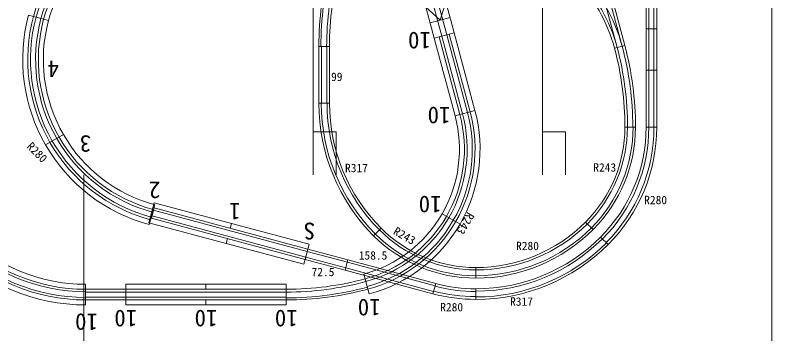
# Model space of a CAD drawing. Units: millimetres, scale not verified. Extents: x -18812 to 36437, y -7239 to 15759.
# Drawn here: x 30717 to 32037, y -2576 to -2020 of the extents above; entities that cross this region are included whole.
import ezdxf
from ezdxf.enums import TextEntityAlignment as Align

# ---------------------------------------------------------------- set-up
doc = ezdxf.new("R2010")
doc.units = ezdxf.units.MM
doc.header["$LTSCALE"] = 8
doc.layers.add('0-1', color=7, linetype='Continuous', lineweight=9)
doc.layers.add('0-7', color=4, linetype='Continuous', lineweight=9)
doc.styles.add('ＭＳ ゴシック', font='')
doc.styles.get('ＭＳ ゴシック').set_extended_font_data('MS Gothic')

msp = doc.modelspace()

# ---------------------------------------------------------------- linework, layer by layer
at = {"layer": '0-1', "color": 4}
for p, q in [((31375.284, -1790.111), (31447.754, -2060.571)), ((31475.28, -2024.207), (31440.507, -2033.525)), ((31447.754, -2060.571), (31482.527, -2051.253))]:
    msp.add_line(p, q, dxfattribs=at)
at = {"layer": '0-1', "color": 2}
for p, q in [((31388.324, -1786.617), (31460.794, -2057.076)), ((31397.018, -1784.288), (31469.487, -2054.747)), ((31775.518, -2074.284), (31739.283, -1939.054)), ((31766.825, -2076.613), (31730.59, -1941.384)), ((31822.106, -2044), (31822.106, -1971.531)), ((31831.106, -2044), (31831.106, -1971.531)), ((31822.106, -2116.469), (31822.106, -2044)), ((31831.106, -2116.469), (31831.106, -2044)), ((31460.794, -2057.076), (31497.028, -2192.306)), ((31469.487, -2054.747), (31505.722, -2189.977)), ((31251.269, -2173.981), (31251.269, -2074.981)), ((31260.269, -2173.981), (31260.269, -2074.981)), ((31822.106, -2215.469), (31822.106, -2116.469)), ((31831.106, -2215.469), (31831.106, -2116.469)), ((31226.139, -2432.149), (30955.68, -2359.68)), ((31223.551, -2441.808), (30953.092, -2369.339)), ((31223.551, -2441.808), (31293.58, -2460.572)), ((31226.139, -2432.148), (31296.169, -2450.913)), ((31449.268, -2491.936), (31296.169, -2450.913)), ((31446.68, -2501.595), (31293.58, -2460.572)), ((30839.528, -2502.688), (30909.528, -2502.688)), ((31189.527, -2502.688), (30909.527, -2502.688)), ((30839.528, -2511.688), (30909.528, -2511.688)), ((31189.527, -2511.688), (30909.527, -2511.688))]:
    msp.add_line(p, q, dxfattribs=at)
at = {"layer": '0-1'}
for p, q in [((31780.106, -2073.054), (31743.871, -1937.825)), ((31817.356, -2044), (31817.356, -1971.531)), ((31835.856, -2044), (31835.856, -1971.531)), ((30774.776, -2029.687), (30740.002, -2020.37)), ((30774.776, -2029.687), (30740.002, -2020.37)), ((30740.002, -2020.37), (30774.776, -2029.687)), ((30774.776, -2029.687), (30740.002, -2020.37)), ((31817.356, -2116.469), (31817.356, -2044)), ((31835.856, -2044), (31817.356, -2044)), ((31817.356, -2044), (31835.856, -2044)), ((31835.856, -2116.469), (31835.856, -2044)), ((31482.527, -2051.253), (31447.754, -2060.571)), ((31456.205, -2058.306), (31492.44, -2193.535)), ((31474.075, -2053.518), (31510.31, -2188.747)), ((31246.519, -2074.981), (31265.019, -2074.981)), ((31246.519, -2074.981), (31265.019, -2074.981)), ((31246.519, -2173.981), (31246.519, -2074.981)), ((31265.019, -2074.981), (31246.52, -2074.981)), ((31265.019, -2173.981), (31265.019, -2074.981)), ((31780.106, -2073.054), (31762.236, -2077.843)), ((31762.236, -2077.843), (31780.106, -2073.054)), ((31817.356, -2116.469), (31835.856, -2116.469)), ((31817.356, -2215.469), (31817.356, -2116.469)), ((31817.356, -2116.469), (31835.856, -2116.469)), ((31835.856, -2215.469), (31835.856, -2116.469)), ((31265.019, -2173.981), (31246.519, -2173.981)), ((31265.019, -2173.981), (31246.519, -2173.981)), ((31265.019, -2173.981), (31246.519, -2173.981)), ((31246.519, -2173.981), (31265.019, -2173.981)), ((31518.762, -2186.483), (31483.988, -2195.8)), ((31483.988, -2195.8), (31518.762, -2186.483)), ((31518.761, -2186.48), (31483.989, -2195.797)), ((31492.44, -2193.535), (31510.31, -2188.747)), ((31780.355, -2215.47), (31798.855, -2215.47)), ((31798.855, -2215.47), (31780.355, -2215.47)), ((31798.855, -2215.47), (31780.355, -2215.47)), ((31780.355, -2215.47), (31798.855, -2215.47)), ((31817.356, -2215.469), (31835.856, -2215.469)), ((30800.95, -2228.497), (30769.773, -2246.497)), ((30800.95, -2228.498), (30769.773, -2246.498)), ((30800.95, -2228.498), (30769.773, -2246.498)), ((30800.95, -2228.498), (30769.773, -2246.498)), ((30949.729, -2381.896), (30959.046, -2347.124)), ((30960.038, -2350.57), (30950.72, -2385.344)), ((30960.038, -2350.57), (30950.72, -2385.343)), ((30952.985, -2376.892), (30957.773, -2359.022)), ((30954.406, -2374.091), (30959.195, -2356.221)), ((31227.239, -2428.044), (30956.78, -2355.574)), ((30951.992, -2373.444), (31222.451, -2445.913)), ((31461.511, -2366.534), (31492.688, -2384.534)), ((31461.511, -2366.534), (31492.688, -2384.534)), ((31094.276, -2383.359), (31092.011, -2391.809)), ((31711.892, -2380.755), (31724.973, -2393.837)), ((31711.892, -2380.755), (31724.973, -2393.837)), ((31711.892, -2380.755), (31724.973, -2393.837)), ((31355.157, -2391.593), (31342.076, -2404.674)), ((31084.959, -2418.13), (31087.223, -2409.679)), ((31751.137, -2420), (31738.055, -2406.919)), ((31738.055, -2406.919), (31751.137, -2420)), ((31229.503, -2419.593), (31220.186, -2454.364)), ((31222.451, -2445.913), (31227.239, -2428.043)), ((31297.268, -2446.808), (31227.239, -2428.043)), ((31292.48, -2464.677), (31222.451, -2445.913)), ((31297.268, -2446.808), (31292.48, -2464.677)), ((31450.368, -2487.831), (31297.268, -2446.808)), ((31520.443, -2460.056), (31520.443, -2478.556)), ((31324.889, -2471.368), (31334.207, -2506.141)), ((31331.943, -2497.688), (31327.155, -2479.819)), ((30839.528, -2489.188), (30839.528, -2525.188)), ((30839.528, -2525.188), (30839.528, -2489.189)), ((30909.527, -2525.188), (30909.527, -2489.188)), ((30909.528, -2489.188), (30909.528, -2525.188)), ((31049.527, -2497.938), (31049.527, -2489.188)), ((31189.527, -2525.188), (31189.527, -2489.188)), ((31450.368, -2487.831), (31445.58, -2505.7)), ((30839.528, -2497.938), (30839.528, -2516.438)), ((30839.528, -2516.438), (30839.528, -2497.938)), ((31189.527, -2497.938), (30909.527, -2497.938)), ((31189.527, -2497.938), (31189.527, -2516.437)), ((31520.443, -2497.056), (31520.443, -2515.556)), ((30839.528, -2516.438), (30909.528, -2516.438)), ((31189.527, -2516.438), (30909.527, -2516.438)), ((31049.527, -2525.188), (31049.527, -2516.438))]:
    msp.add_line(p, q, dxfattribs=at)
at = {"layer": '0-1', "color": 3}
for p, q in [((31482.527, -2051.253), (31518.762, -2186.483)), ((31447.754, -2060.571), (31483.988, -2195.8)), ((31094.274, -2383.358), (30959.046, -2347.124)), ((30949.729, -2381.896), (31084.957, -2418.13)), ((31229.503, -2419.593), (31094.276, -2383.359)), ((31084.959, -2418.13), (31220.186, -2454.364)), ((31189.527, -2489.188), (30909.527, -2489.188)), ((31189.527, -2525.188), (30909.527, -2525.188))]:
    msp.add_line(p, q, dxfattribs=at)
at = {"layer": '0-1', "color": 4}
msp.add_lwpolyline([(31482.527, -2051.253), (31410.058, -1780.794), (31375.284, -1790.111)], dxfattribs=at)
msp.add_lwpolyline([(31399.918, -1812.498), (31424.551, -1834.886), (31414.412, -1866.59), (31439.045, -1888.977), (31428.906, -1920.682), (31453.539, -1943.069), (31443.399, -1974.774), (31468.033, -1997.161), (31457.893, -2028.866), (31433.26, -2006.479), (31443.399, -1974.774), (31418.766, -1952.387), (31428.906, -1920.682), (31404.272, -1898.295), (31414.412, -1866.59), (31389.778, -1844.203)], close=True, dxfattribs=at)
at = {"layer": '0-1'}
for points in [[(31835.856, -2215.469), (31817.356, -2215.469), (31835.856, -2215.469)], [(31445.58, -2505.7), (31292.48, -2464.677), (31297.268, -2446.808)], [(30839.528, -2497.938), (30909.528, -2497.938), (30909.528, -2516.438)]]:
    msp.add_lwpolyline(points, dxfattribs=at)
for centre, radius, start, end in [((30992.109, -2087.921), 252.25, 120, 165), ((30992.109, -2087.921), 233.75, 120, 165), ((31796.77, -2074.981), 550.25, 165, 180.00005), ((31796.769, -2074.981), 531.75, 165, 179.99998), ((31500.712, -2147.918), 270.75, 15, 45), ((31027.848, -2097.498), 289.25, 165, 210), ((31027.848, -2097.498), 270.75, 165, 210), ((31248.605, -2215.47), 531.75, 0, 15), ((31248.605, -2215.47), 550.25, 0, 15), ((31572.769, -2173.98), 326.25, 180, 225), ((31572.769, -2173.98), 307.75, 180, 225), ((31266.655, -2254.034), 252.25, 330, 15), ((31266.655, -2254.034), 233.75, 330, 15), ((31546.605, -2215.47), 233.75, 315.00009, 0), ((31546.605, -2215.47), 252.25, 315.00011, 0), ((31546.606, -2215.469), 270.75, 315, 0), ((31546.606, -2215.469), 289.25, 315, 0), ((31027.848, -2097.498), 289.25, 210, 255), ((31027.848, -2097.498), 270.75, 210, 255), ((31266.655, -2254.034), 233.75, 285, 330), ((31266.655, -2254.034), 252.25, 285, 330), ((31520.443, -2189.306), 270.75, 269.99998, 315), ((31520.443, -2226.306), 233.75, 225.00009, 270), ((31520.443, -2189.306), 289.25, 270.00005, 315), ((30839.528, -2190.188), 307.75, 225, 270), ((31520.443, -2226.306), 252.25, 225.00011, 270), ((31520.443, -2189.306), 307.75, 270, 315), ((30839.528, -2190.188), 326.25, 225, 270), ((31520.443, -2189.306), 326.25, 270, 315), ((31189.528, -1966.188), 531.75, 270.00002, 285), ((31520.443, -2226.306), 270.75, 255, 270), ((31189.527, -1966.188), 550.25, 269.99995, 285), ((31520.443, -2226.306), 289.25, 255, 270)]:
    msp.add_arc(centre, radius, start, end, dxfattribs=at)
at = {"layer": '0-1', "color": 2}
for centre, radius, start, end in [((30992.109, -2087.921), 247.5, 120, 165), ((30992.109, -2087.921), 238.5, 120, 165), ((31796.769, -2074.981), 546.686, 165, 180), ((31796.769, -2074.981), 536.686, 165, 180), ((31500.712, -2147.918), 275.5, 15, 45), ((31500.712, -2147.918), 284.5, 15, 45), ((31027.848, -2097.498), 284.5, 165, 210), ((31027.848, -2097.498), 275.5, 165, 210), ((31248.605, -2215.47), 536.5, 0, 15), ((31248.605, -2215.47), 545.5, 0, 15), ((31572.769, -2173.98), 322, 180.00002, 225), ((31572.769, -2173.98), 312, 179.99998, 225), ((31266.655, -2254.034), 247.5, 330, 15), ((31266.655, -2254.034), 238.5, 330, 15), ((31546.605, -2215.47), 238, 315.00012, 0), ((31546.605, -2215.47), 248, 315.00009, 0), ((31546.606, -2215.469), 275.5, 315, 0), ((31546.606, -2215.469), 284.5, 315, 0), ((31027.848, -2097.498), 284.5, 210, 255), ((31027.848, -2097.498), 275.5, 210, 255), ((31266.655, -2254.034), 238.5, 285, 330), ((31266.655, -2254.034), 247.5, 285, 330), ((31520.443, -2189.306), 275, 270, 315), ((31520.443, -2226.306), 248, 225.00009, 270), ((31520.443, -2226.306), 238, 225.00012, 270), ((31520.443, -2189.306), 285, 270.00005, 315), ((30839.528, -2190.188), 312, 224.99998, 270), ((31520.443, -2189.306), 312, 269.99998, 315), ((30839.528, -2190.188), 322, 225.00002, 270), ((31520.443, -2189.306), 322, 270.00002, 315), ((31189.528, -1966.188), 536.686, 270, 285), ((31189.528, -1966.188), 546.686, 270, 285), ((31520.443, -2226.306), 275.5, 255, 270), ((31520.443, -2226.306), 284.5, 255, 270)]:
    msp.add_arc(centre, radius, start, end, dxfattribs=at)
at = {"layer": '0-1', "color": 3}
for centre, radius, start, end in [((30992.109, -2087.921), 225, 120, 165), ((31027.848, -2097.498), 298, 165, 210), ((31027.848, -2097.498), 262, 165, 210), ((31266.655, -2254.034), 261, 330, 15), ((31266.655, -2254.034), 225, 330, 15), ((31027.848, -2097.498), 262, 210, 255), ((31027.848, -2097.498), 298, 210, 255), ((31266.655, -2254.034), 225, 285, 330), ((31266.655, -2254.034), 261, 285, 330), ((30839.528, -2190.188), 299, 224.99998, 270), ((30839.528, -2190.188), 335, 225.00002, 270)]:
    msp.add_arc(centre, radius, start, end, dxfattribs=at)
at = {"layer": '0-7', "color": 6}
for p, q in [((31636.729, -2298.417), (31636.729, -498.417)), ((32036.729, -2698.417), (32036.729, -498.417)), ((31236.729, -2298.417), (31236.729, -1498.417)), ((30836.729, -3098.417), (30836.729, -2298.417))]:
    msp.add_line(p, q, dxfattribs=at)
at = {"layer": '0-7'}
for p, q in [((31236.729, -2223.417), (31276.729, -2223.417)), ((31276.729, -2223.417), (31276.729, -2298.417)), ((31636.729, -2223.417), (31676.729, -2223.417)), ((31676.729, -2223.417), (31676.729, -2298.417))]:
    msp.add_line(p, q, dxfattribs=at)

# ---------------------------------------------------------------- texts
at = {"layer": '0-1', "color": 3, "style": 'ＭＳ ゴシック'}
for s, p in [('10', (31441.904, -2040.984)), ('4', (30793.201, -2090.645)), ('10', (31476.046, -2171.345)), ('3', (30849.07, -2221.007)), ('2', (30970.12, -2301.707)), ('10', (31460.491, -2326.464)), ('1', (31109.793, -2338.953)), ('S', (31240.154, -2373.095)), ('10', (31354.207, -2506.141)), ('10', (30929.528, -2525.188)), ('10', (31069.527, -2525.188)), ('10', (31209.527, -2525.188)), ('10', (30861.079, -2531.391))]:
    msp.add_text(s, height=29.33, rotation=180, dxfattribs=at).set_placement(p, align=Align.BOTTOM_LEFT)
at = {"layer": '0-1', "style": 'ＭＳ ゴシック'}
for s, p in [('99', (31267.765, -2139.466)), ('R317', (31292.116, -2298.387)), ('R243', (31725.209, -2297.425)), ('R280', (31813.965, -2354.103)), ('R280', (31590.469, -2434.09)), ('158.5', (31316.093, -2450.698)), ('72.5', (31233.755, -2479.501)), ('R317', (31580.072, -2530.996)), ('R280', (31458.213, -2540.824))]:
    msp.add_text(s, height=14.66, dxfattribs=at).set_placement(p, align=Align.BOTTOM_LEFT)
for s, rotation, p in [('R280', 315, (30732.528, -2253.518)), ('R243', 240, (31501.971, -2360.023)), ('R243', 330, (31372.753, -2404.841))]:
    msp.add_text(s, height=14.66, rotation=rotation, dxfattribs=at).set_placement(p, align=Align.BOTTOM_LEFT)

doc.saveas('drawing.dxf')
